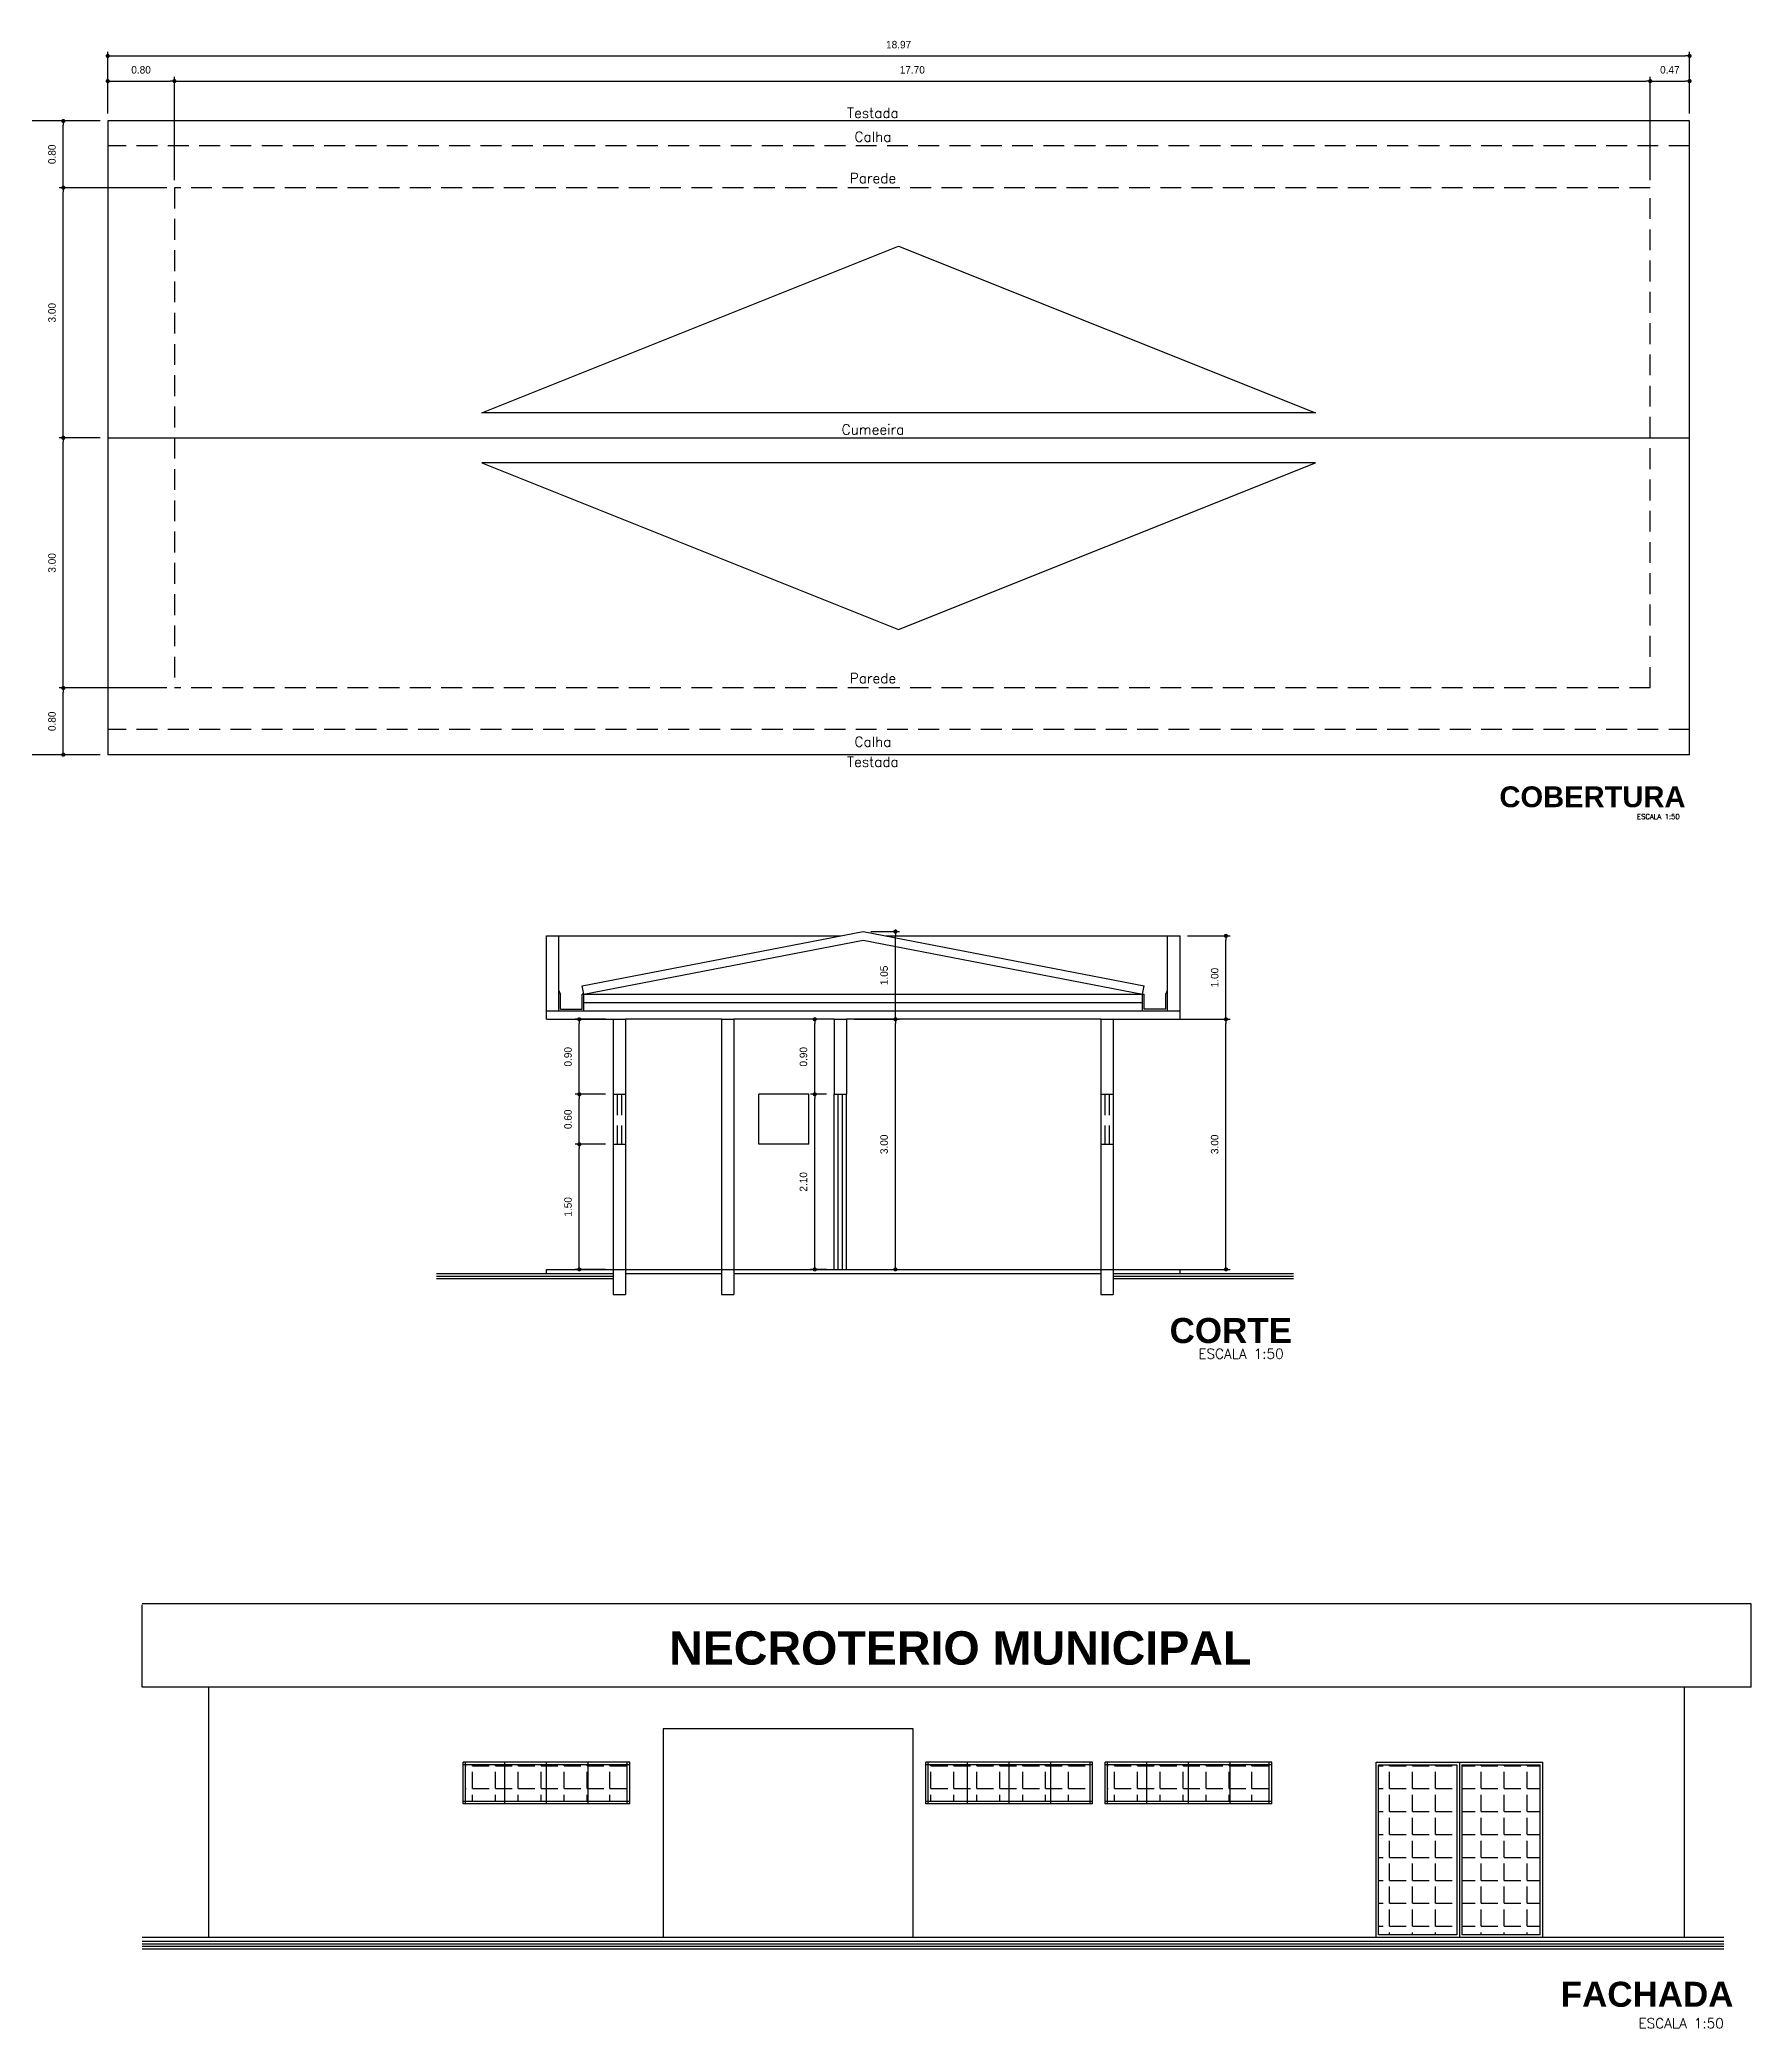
# Model space of a CAD drawing. Extents: x 5.4 to 36.3, y -1.5 to 22.3.
# Drawn here: x 15.79 to 36.31, y -1.5 to 22.35 of the extents above; entities that cross this region are included whole.
import ezdxf
from ezdxf.enums import TextEntityAlignment as Align

# ---------------------------------------------------------------- set-up
doc = ezdxf.new("R2010")
doc.units = 0
doc.header["$MEASUREMENT"] = 0
doc.linetypes.add('HIDDEN', pattern=[0.375, 0.25, -0.125])
doc.layers.get('0').update_dxf_attribs({"linetype": 'CONTINUOUS'})
doc.layers.get('DEFPOINTS').update_dxf_attribs({"linetype": 'CONTINUOUS'})
for name, color, linetype in [('ALVENARIA', 7, 'CONTINUOUS'), ('ALVENARIA1', 44, 'CONTINUOUS'), ('ALVENARIA2', 9, 'CONTINUOUS'), ('COBERTURA', 6, 'CONTINUOUS'), ('COTA', 1, 'CONTINUOUS'), ('HATCH', 30, 'CONTINUOUS'), ('JAPOR', 142, 'CONTINUOUS'), ('TEXTO2', 40, 'CONTINUOUS'), ('TEXTO5', 5, 'CONTINUOUS')]:
    doc.layers.add(name, color=color, linetype=linetype)
doc.styles.add('SANSSERIFBOLD', font='sasb____.pfb')
doc.styles.add('SIMPLEX', font='SIMPLEX.SHX')
doc.dimstyles.new('DIM50', dxfattribs={"dimtxt": 0.09, "dimasz": 0.05, "dimexe": 0.05, "dimexo": 0.09, "dimgap": 0.09, "dimtad": 1, "dimzin": 0, "dimdsep": 46, "dimtxsty": 'Standard', "dimblk": 'DOT', "dimcen": 0.09, "dimadec": 0, "dimazin": 0, "dimtfac": 1, "dimtix": 1, "dimtofl": 0, "dimtmove": 2, "dimatfit": 3, "dimldrblk": 'DOT', "dimfxl": 1, "dimtolj": 1, "dimtzin": 0, "dimarcsym": 0})
pattern_1 = [(0, (40.77504, 0), (0, 0.275), [0.2, -0.075]), (90, (40.77504, 0), (-0.275, 2e-17), [0.2, -0.075])]

# ---------------------------------------------------------------- blocks, each defined once
blk = doc.blocks.new('DOT')
at = {"layer": 'ALVENARIA', "color": 0, "linetype": 'ByBlock'}
blk.add_line((-0.5, 0), (-1, 0), dxfattribs=at)
at = {"layer": 'ALVENARIA', "color": 0, "linetype": 'ByBlock', "const_width": 0.5}
blk.add_lwpolyline([(-0.25, 0, 1), (0.25, 0, 1)], format="xyb", close=True, dxfattribs=at)
blk = doc.blocks.new('*D36')
at = {"color": 0, "linetype": 'ByBlock'}
for p, q in [((-18.203, 9.102), (-18.568, 9.102)), ((-18.518, 7.652), (-18.518, 9.052)), ((-18.203, 7.602), (-18.568, 7.602))]:
    blk.add_line(p, q, dxfattribs=at)
at = {"layer": 'DEFPOINTS', "color": 0, "linetype": 'ByBlock'}
for p in [(-18.518, 9.102), (-18.113, 9.102), (-18.113, 7.602)]:
    blk.add_point(p, dxfattribs=at)
at = {"color": 0, "linetype": 'ByBlock', "xscale": 0.05, "yscale": 0.05, "zscale": 0.05}
for p, rotation in [((-18.518, 9.102), 90), ((-18.518, 7.602), 270)]:
    blk.add_blockref('DOT', p, dxfattribs=dict(at, rotation=rotation))
at = {"color": 0, "linetype": 'ByBlock', "insert": (-18.653, 8.352), "char_height": 0.09, "attachment_point": 5, "rotation": 90}
blk.add_mtext('\\A1;1.50', dxfattribs=at)
blk = doc.blocks.new('*D37')
at = {"color": 0, "linetype": 'ByBlock'}
for p, q in [((-18.203, 9.702), (-18.568, 9.702)), ((-18.518, 9.152), (-18.518, 9.652))]:
    blk.add_line(p, q, dxfattribs=at)
at = {"layer": 'DEFPOINTS', "color": 0, "linetype": 'ByBlock'}
for p in [(-18.518, 9.702), (-18.113, 9.702), (-18.113, 9.102)]:
    blk.add_point(p, dxfattribs=at)
at = {"color": 0, "linetype": 'ByBlock', "xscale": 0.05, "yscale": 0.05, "zscale": 0.05}
for p, rotation in [((-18.518, 9.702), 90), ((-18.518, 9.102), 270)]:
    blk.add_blockref('DOT', p, dxfattribs=dict(at, rotation=rotation))
at = {"color": 0, "linetype": 'ByBlock', "insert": (-18.653, 9.402), "char_height": 0.09, "attachment_point": 5, "rotation": 90}
blk.add_mtext('\\A1;0.60', dxfattribs=at)
blk = doc.blocks.new('*D38')
at = {"color": 0, "linetype": 'ByBlock'}
for p, q in [((-18.203, 10.602), (-18.568, 10.602)), ((-18.518, 9.752), (-18.518, 10.552))]:
    blk.add_line(p, q, dxfattribs=at)
at = {"layer": 'DEFPOINTS', "color": 0, "linetype": 'ByBlock'}
for p in [(-18.518, 10.602), (-18.113, 10.602), (-18.113, 9.702)]:
    blk.add_point(p, dxfattribs=at)
at = {"color": 0, "linetype": 'ByBlock', "xscale": 0.05, "yscale": 0.05, "zscale": 0.05}
for p, rotation in [((-18.518, 10.602), 90), ((-18.518, 9.702), 270)]:
    blk.add_blockref('DOT', p, dxfattribs=dict(at, rotation=rotation))
at = {"color": 0, "linetype": 'ByBlock', "insert": (-18.653, 10.152), "char_height": 0.09, "attachment_point": 5, "rotation": 90}
blk.add_mtext('\\A1;0.90', dxfattribs=at)
blk = doc.blocks.new('*D39')
at = {"color": 0, "linetype": 'ByBlock'}
for p, q in [((-15.553, 9.702), (-15.744, 9.702)), ((-15.694, 7.652), (-15.694, 9.652)), ((-15.553, 7.602), (-15.744, 7.602))]:
    blk.add_line(p, q, dxfattribs=at)
at = {"layer": 'DEFPOINTS', "color": 0, "linetype": 'ByBlock'}
for p in [(-15.694, 9.702), (-15.463, 9.702), (-15.463, 7.602)]:
    blk.add_point(p, dxfattribs=at)
at = {"color": 0, "linetype": 'ByBlock', "xscale": 0.05, "yscale": 0.05, "zscale": 0.05}
for p, rotation in [((-15.694, 9.702), 90), ((-15.694, 7.602), 270)]:
    blk.add_blockref('DOT', p, dxfattribs=dict(at, rotation=rotation))
at = {"color": 0, "linetype": 'ByBlock', "insert": (-15.829, 8.652), "char_height": 0.09, "attachment_point": 5, "rotation": 90}
blk.add_mtext('\\A1;2.10', dxfattribs=at)
blk = doc.blocks.new('*D40')
at = {"color": 0, "linetype": 'ByBlock'}
for p, q in [((-15.553, 10.602), (-15.744, 10.602)), ((-15.694, 9.752), (-15.694, 10.552))]:
    blk.add_line(p, q, dxfattribs=at)
at = {"layer": 'DEFPOINTS', "color": 0, "linetype": 'ByBlock'}
for p in [(-15.694, 10.602), (-15.463, 10.602), (-15.463, 9.702)]:
    blk.add_point(p, dxfattribs=at)
at = {"color": 0, "linetype": 'ByBlock', "xscale": 0.05, "yscale": 0.05, "zscale": 0.05}
for p, rotation in [((-15.694, 10.602), 90), ((-15.694, 9.702), 270)]:
    blk.add_blockref('DOT', p, dxfattribs=dict(at, rotation=rotation))
at = {"color": 0, "linetype": 'ByBlock', "insert": (-15.829, 10.152), "char_height": 0.09, "attachment_point": 5, "rotation": 90}
blk.add_mtext('\\A1;0.90', dxfattribs=at)
blk = doc.blocks.new('*D41')
at = {"color": 0, "linetype": 'ByBlock'}
for p, q in [((-15.223, 10.602), (-14.677, 10.602)), ((-14.727, 7.652), (-14.727, 10.552)), ((-15.223, 7.602), (-14.677, 7.602))]:
    blk.add_line(p, q, dxfattribs=at)
at = {"layer": 'DEFPOINTS', "color": 0, "linetype": 'ByBlock'}
for p in [(-15.313, 10.602), (-14.727, 10.602), (-15.313, 7.602)]:
    blk.add_point(p, dxfattribs=at)
at = {"color": 0, "linetype": 'ByBlock', "xscale": 0.05, "yscale": 0.05, "zscale": 0.05}
for p, rotation in [((-14.727, 10.602), 90), ((-14.727, 7.602), 270)]:
    blk.add_blockref('DOT', p, dxfattribs=dict(at, rotation=rotation))
at = {"color": 0, "linetype": 'ByBlock', "insert": (-14.862, 9.102), "char_height": 0.09, "attachment_point": 5, "rotation": 90}
blk.add_mtext('\\A1;3.00', dxfattribs=at)
blk = doc.blocks.new('*D42')
at = {"color": 0, "linetype": 'ByBlock'}
for p, q in [((-15.023, 11.654), (-14.677, 11.654)), ((-14.727, 10.652), (-14.727, 11.604))]:
    blk.add_line(p, q, dxfattribs=at)
at = {"layer": 'DEFPOINTS', "color": 0, "linetype": 'ByBlock'}
for p in [(-15.113, 11.654), (-14.727, 11.654), (-15.313, 10.602)]:
    blk.add_point(p, dxfattribs=at)
at = {"color": 0, "linetype": 'ByBlock', "xscale": 0.05, "yscale": 0.05, "zscale": 0.05}
for p, rotation in [((-14.727, 11.654), 90), ((-14.727, 10.602), 270)]:
    blk.add_blockref('DOT', p, dxfattribs=dict(at, rotation=rotation))
at = {"color": 0, "linetype": 'ByBlock', "insert": (-14.862, 11.128), "char_height": 0.09, "attachment_point": 5, "rotation": 90}
blk.add_mtext('\\A1;1.05', dxfattribs=at)
blk = doc.blocks.new('*D43')
at = {"color": 0, "linetype": 'ByBlock'}
for p, q in [((-12.023, 10.602), (-10.712, 10.602)), ((-10.762, 7.652), (-10.762, 10.552)), ((-12.023, 7.602), (-10.712, 7.602))]:
    blk.add_line(p, q, dxfattribs=at)
at = {"layer": 'DEFPOINTS', "color": 0, "linetype": 'ByBlock'}
for p in [(-12.113, 10.602), (-10.762, 10.602), (-12.113, 7.602)]:
    blk.add_point(p, dxfattribs=at)
at = {"color": 0, "linetype": 'ByBlock', "xscale": 0.05, "yscale": 0.05, "zscale": 0.05}
for p, rotation in [((-10.762, 10.602), 90), ((-10.762, 7.602), 270)]:
    blk.add_blockref('DOT', p, dxfattribs=dict(at, rotation=rotation))
at = {"color": 0, "linetype": 'ByBlock', "insert": (-10.897, 9.102), "char_height": 0.09, "attachment_point": 5, "rotation": 90}
blk.add_mtext('\\A1;3.00', dxfattribs=at)
blk = doc.blocks.new('*D44')
at = {"color": 0, "linetype": 'ByBlock'}
for p, q in [((-11.223, 11.602), (-10.712, 11.602)), ((-10.762, 10.652), (-10.762, 11.552))]:
    blk.add_line(p, q, dxfattribs=at)
at = {"layer": 'DEFPOINTS', "color": 0, "linetype": 'ByBlock'}
for p in [(-11.313, 11.602), (-10.762, 11.602), (-12.113, 10.602)]:
    blk.add_point(p, dxfattribs=at)
at = {"color": 0, "linetype": 'ByBlock', "xscale": 0.05, "yscale": 0.05, "zscale": 0.05}
for p, rotation in [((-10.762, 11.602), 90), ((-10.762, 10.602), 270)]:
    blk.add_blockref('DOT', p, dxfattribs=dict(at, rotation=rotation))
at = {"color": 0, "linetype": 'ByBlock', "insert": (-10.897, 11.102), "char_height": 0.09, "attachment_point": 5, "rotation": 90}
blk.add_mtext('\\A1;1.00', dxfattribs=at)
blk = doc.blocks.new('*D77')
at = {"color": 0, "linetype": 'ByBlock'}
for p, q in [((16.601, 21.465), (16.601, 21.903)), ((16.651, 21.853), (17.351, 21.853)), ((17.401, 20.665), (17.401, 21.903))]:
    blk.add_line(p, q, dxfattribs=at)
at = {"layer": 'DEFPOINTS', "color": 0, "linetype": 'ByBlock'}
for p in [(17.401, 21.853), (16.601, 21.375), (17.401, 20.575)]:
    blk.add_point(p, dxfattribs=at)
at = {"color": 0, "linetype": 'ByBlock', "xscale": 0.05, "yscale": 0.05, "zscale": 0.05, "rotation": 180}
blk.add_blockref('DOT', (16.601, 21.853), dxfattribs=at)
at = {"color": 0, "linetype": 'ByBlock', "xscale": 0.05, "yscale": 0.05, "zscale": 0.05}
blk.add_blockref('DOT', (17.401, 21.853), dxfattribs=at)
at = {"color": 0, "linetype": 'ByBlock', "insert": (17.001, 21.988), "char_height": 0.09, "attachment_point": 5}
blk.add_mtext('\\A1;0.80', dxfattribs=at)
blk = doc.blocks.new('*D78')
at = {"color": 0, "linetype": 'ByBlock'}
for p, q in [((17.451, 21.853), (35.051, 21.853)), ((35.101, 20.665), (35.101, 21.903))]:
    blk.add_line(p, q, dxfattribs=at)
at = {"layer": 'DEFPOINTS', "color": 0, "linetype": 'ByBlock'}
for p in [(35.101, 21.853), (17.401, 20.575), (35.101, 20.575)]:
    blk.add_point(p, dxfattribs=at)
at = {"color": 0, "linetype": 'ByBlock', "xscale": 0.05, "yscale": 0.05, "zscale": 0.05, "rotation": 180}
blk.add_blockref('DOT', (17.401, 21.853), dxfattribs=at)
at = {"color": 0, "linetype": 'ByBlock', "xscale": 0.05, "yscale": 0.05, "zscale": 0.05}
blk.add_blockref('DOT', (35.101, 21.853), dxfattribs=at)
at = {"color": 0, "linetype": 'ByBlock', "insert": (26.251, 21.988), "char_height": 0.09, "attachment_point": 5}
blk.add_mtext('\\A1;17.70', dxfattribs=at)
blk = doc.blocks.new('*D79')
at = {"color": 0, "linetype": 'ByBlock'}
for p, q in [((35.151, 21.853), (35.523, 21.853)), ((35.573, 21.465), (35.573, 21.903))]:
    blk.add_line(p, q, dxfattribs=at)
at = {"layer": 'DEFPOINTS', "color": 0, "linetype": 'ByBlock'}
for p in [(35.573, 21.853), (35.573, 21.375), (35.101, 20.575)]:
    blk.add_point(p, dxfattribs=at)
at = {"color": 0, "linetype": 'ByBlock', "xscale": 0.05, "yscale": 0.05, "zscale": 0.05, "rotation": 180}
blk.add_blockref('DOT', (35.101, 21.853), dxfattribs=at)
at = {"color": 0, "linetype": 'ByBlock', "xscale": 0.05, "yscale": 0.05, "zscale": 0.05}
blk.add_blockref('DOT', (35.573, 21.853), dxfattribs=at)
at = {"color": 0, "linetype": 'ByBlock', "insert": (35.337, 21.988), "char_height": 0.09, "attachment_point": 5}
blk.add_mtext('\\A1;0.47', dxfattribs=at)
blk = doc.blocks.new('*D80')
at = {"color": 0, "linetype": 'ByBlock'}
for p, q in [((17.311, 14.575), (16.018, 14.575)), ((16.068, 13.825), (16.068, 14.525)), ((16.511, 13.775), (16.018, 13.775))]:
    blk.add_line(p, q, dxfattribs=at)
at = {"layer": 'DEFPOINTS', "color": 0, "linetype": 'ByBlock'}
for p in [(16.068, 14.575), (17.401, 14.575), (16.601, 13.775)]:
    blk.add_point(p, dxfattribs=at)
at = {"color": 0, "linetype": 'ByBlock', "xscale": 0.05, "yscale": 0.05, "zscale": 0.05}
for p, rotation in [((16.068, 14.575), 90), ((16.068, 13.775), 270)]:
    blk.add_blockref('DOT', p, dxfattribs=dict(at, rotation=rotation))
at = {"color": 0, "linetype": 'ByBlock', "insert": (15.933, 14.175), "char_height": 0.09, "attachment_point": 5, "rotation": 90}
blk.add_mtext('\\A1;0.80', dxfattribs=at)
blk = doc.blocks.new('*D81')
at = {"color": 0, "linetype": 'ByBlock'}
for p, q in [((16.511, 17.575), (16.018, 17.575)), ((16.068, 14.625), (16.068, 17.525))]:
    blk.add_line(p, q, dxfattribs=at)
at = {"layer": 'DEFPOINTS', "color": 0, "linetype": 'ByBlock'}
for p in [(16.068, 17.575), (16.601, 17.575), (17.401, 14.575)]:
    blk.add_point(p, dxfattribs=at)
at = {"color": 0, "linetype": 'ByBlock', "xscale": 0.05, "yscale": 0.05, "zscale": 0.05}
for p, rotation in [((16.068, 17.575), 90), ((16.068, 14.575), 270)]:
    blk.add_blockref('DOT', p, dxfattribs=dict(at, rotation=rotation))
at = {"color": 0, "linetype": 'ByBlock', "insert": (15.933, 16.075), "char_height": 0.09, "attachment_point": 5, "rotation": 90}
blk.add_mtext('\\A1;3.00', dxfattribs=at)
blk = doc.blocks.new('*D82')
at = {"color": 0, "linetype": 'ByBlock'}
for p, q in [((17.311, 20.575), (16.018, 20.575)), ((16.068, 17.625), (16.068, 20.525))]:
    blk.add_line(p, q, dxfattribs=at)
at = {"layer": 'DEFPOINTS', "color": 0, "linetype": 'ByBlock'}
for p in [(16.068, 20.575), (17.401, 20.575), (16.601, 17.575)]:
    blk.add_point(p, dxfattribs=at)
at = {"color": 0, "linetype": 'ByBlock', "xscale": 0.05, "yscale": 0.05, "zscale": 0.05}
for p, rotation in [((16.068, 20.575), 90), ((16.068, 17.575), 270)]:
    blk.add_blockref('DOT', p, dxfattribs=dict(at, rotation=rotation))
at = {"color": 0, "linetype": 'ByBlock', "insert": (15.933, 19.075), "char_height": 0.09, "attachment_point": 5, "rotation": 90}
blk.add_mtext('\\A1;3.00', dxfattribs=at)
blk = doc.blocks.new('*D83')
at = {"color": 0, "linetype": 'ByBlock'}
for p, q in [((16.511, 21.375), (16.018, 21.375)), ((16.068, 20.625), (16.068, 21.325))]:
    blk.add_line(p, q, dxfattribs=at)
at = {"layer": 'DEFPOINTS', "color": 0, "linetype": 'ByBlock'}
for p in [(16.068, 21.375), (16.601, 21.375), (17.401, 20.575)]:
    blk.add_point(p, dxfattribs=at)
at = {"color": 0, "linetype": 'ByBlock', "xscale": 0.05, "yscale": 0.05, "zscale": 0.05}
for p, rotation in [((16.068, 21.375), 90), ((16.068, 20.575), 270)]:
    blk.add_blockref('DOT', p, dxfattribs=dict(at, rotation=rotation))
at = {"color": 0, "linetype": 'ByBlock', "insert": (15.933, 20.975), "char_height": 0.09, "attachment_point": 5, "rotation": 90}
blk.add_mtext('\\A1;0.80', dxfattribs=at)
blk = doc.blocks.new('*D84')
at = {"color": 0, "linetype": 'ByBlock'}
for p, q in [((16.511, 21.375), (15.612, 21.375)), ((15.662, 13.825), (15.662, 21.325)), ((16.511, 13.775), (15.612, 13.775))]:
    blk.add_line(p, q, dxfattribs=at)
at = {"layer": 'DEFPOINTS', "color": 0, "linetype": 'ByBlock'}
for p in [(15.662, 21.375), (16.601, 21.375), (16.601, 13.775)]:
    blk.add_point(p, dxfattribs=at)
at = {"color": 0, "linetype": 'ByBlock', "xscale": 0.05, "yscale": 0.05, "zscale": 0.05}
for p, rotation in [((15.662, 21.375), 90), ((15.662, 13.775), 270)]:
    blk.add_blockref('DOT', p, dxfattribs=dict(at, rotation=rotation))
at = {"color": 0, "linetype": 'ByBlock', "insert": (15.527, 17.575), "char_height": 0.09, "attachment_point": 5, "rotation": 90}
blk.add_mtext('\\A1;7.60', dxfattribs=at)
blk = doc.blocks.new('*D90')
at = {"color": 0, "linetype": 'ByBlock'}
for p, q in [((16.601, 21.465), (16.601, 22.205)), ((35.573, 21.465), (35.573, 22.205)), ((16.651, 22.155), (35.523, 22.155))]:
    blk.add_line(p, q, dxfattribs=at)
at = {"layer": 'DEFPOINTS', "color": 0, "linetype": 'ByBlock'}
for p in [(35.573, 22.155), (16.601, 21.375), (35.573, 21.375)]:
    blk.add_point(p, dxfattribs=at)
at = {"color": 0, "linetype": 'ByBlock', "xscale": 0.05, "yscale": 0.05, "zscale": 0.05, "rotation": 180}
blk.add_blockref('DOT', (16.601, 22.155), dxfattribs=at)
at = {"color": 0, "linetype": 'ByBlock', "xscale": 0.05, "yscale": 0.05, "zscale": 0.05}
blk.add_blockref('DOT', (35.573, 22.155), dxfattribs=at)
at = {"color": 0, "linetype": 'ByBlock', "insert": (26.087, 22.29), "char_height": 0.09, "attachment_point": 5}
blk.add_mtext('\\A1;18.97', dxfattribs=at)

msp = doc.modelspace()

# ---------------------------------------------------------------- hatches: boundary and pattern name
at = {"layer": 'HATCH'}
h = msp.add_hatch(dxfattribs=at)
h.set_pattern_fill('ANGLE', color=256, style=0)
h.set_pattern_definition(pattern_1)
h.paths.add_polyline_path([(22.363, 1.661), (22.363, 1.221), (22.833, 1.221), (22.833, 1.661)])
h.paths.add_polyline_path([(22.363, 1.221), (22.363, 1.661), (21.863, 1.661), (21.863, 1.221)])
h.paths.add_polyline_path([(21.863, 1.661), (21.363, 1.661), (21.363, 1.221), (21.863, 1.221)])
h.paths.add_polyline_path([(21.363, 1.661), (20.893, 1.661), (20.893, 1.221), (21.363, 1.221)])
h = msp.add_hatch(dxfattribs=at)
h.set_pattern_fill('ANGLE', color=256, style=0)
h.set_pattern_definition(pattern_1)
h.paths.add_polyline_path([(30.063, 1.661), (30.063, 1.221), (30.533, 1.221), (30.533, 1.661)])
h.paths.add_polyline_path([(29.563, 1.661), (29.563, 1.221), (30.063, 1.221), (30.063, 1.661)])
h.paths.add_polyline_path([(29.563, 1.661), (29.063, 1.661), (29.063, 1.221), (29.563, 1.221)])
h.paths.add_polyline_path([(29.063, 1.221), (29.063, 1.661), (28.593, 1.661), (28.593, 1.221)])
h.paths.add_polyline_path([(28.383, 1.221), (28.383, 1.661), (27.913, 1.661), (27.913, 1.221)])
h.paths.add_polyline_path([(27.913, 1.221), (27.913, 1.661), (27.413, 1.661), (27.413, 1.221)])
h.paths.add_polyline_path([(27.413, 1.221), (27.413, 1.661), (26.913, 1.661), (26.913, 1.221)])
h.paths.add_polyline_path([(26.913, 1.221), (26.913, 1.661), (26.443, 1.661), (26.443, 1.221)])
h = msp.add_hatch(dxfattribs=at)
h.set_pattern_fill('ANGLE', color=256, style=0)
h.set_pattern_definition(pattern_1)
h.paths.add_polyline_path([(32.843, -0.379), (33.783, -0.379), (33.783, 1.661), (32.843, 1.661)])
h.paths.add_polyline_path([(32.783, 1.661), (31.843, 1.661), (31.843, -0.379), (32.783, -0.379)])

# ---------------------------------------------------------------- linework, layer by layer
at = {"layer": 'ALVENARIA', "linetype": 'HIDDEN'}
for p, q in [((35.573, 21.075), (16.601, 21.075)), ((35.573, 14.075), (16.601, 14.075))]:
    msp.add_line(p, q, dxfattribs=at)
at = {"layer": 'ALVENARIA'}
for p, q in [((16.601, 17.575), (35.573, 17.575)), ((22.662, 10.602), (22.662, 9.702)), ((22.662, 10.602), (22.812, 10.602)), ((22.812, 10.602), (22.812, 9.702)), ((23.962, 10.602), (23.962, 7.602)), ((23.962, 10.602), (24.112, 10.602)), ((24.112, 10.602), (24.112, 7.602)), ((25.312, 10.602), (25.312, 9.702)), ((25.312, 10.602), (25.462, 10.602)), ((25.462, 10.602), (25.462, 9.702)), ((28.512, 10.602), (28.512, 9.702)), ((28.512, 10.602), (28.662, 10.602)), ((28.662, 10.602), (28.662, 9.702)), ((22.662, 9.702), (22.812, 9.702)), ((25.312, 9.702), (25.462, 9.702)), ((28.512, 9.702), (28.662, 9.702)), ((22.662, 9.102), (22.662, 7.602)), ((22.662, 9.102), (22.812, 9.102)), ((22.812, 9.102), (22.812, 7.602)), ((28.512, 9.102), (28.512, 7.602)), ((28.512, 9.102), (28.662, 9.102)), ((28.662, 9.102), (28.662, 7.602)), ((22.662, 7.602), (22.812, 7.602)), ((23.962, 7.602), (24.112, 7.602)), ((28.512, 7.602), (28.662, 7.602))]:
    msp.add_line(p, q, dxfattribs=at)
at = {"layer": 'ALVENARIA1', "linetype": 'HIDDEN'}
for p, q in [((35.101, 20.575), (17.401, 20.575)), ((17.401, 20.575), (17.401, 14.575)), ((35.101, 14.575), (35.101, 20.575)), ((35.101, 14.575), (17.401, 14.575))]:
    msp.add_line(p, q, dxfattribs=at)
at = {"layer": 'ALVENARIA1'}
for p, q in [((21.087, 17.875), (26.087, 19.875)), ((26.087, 19.875), (31.087, 17.875)), ((31.087, 17.875), (21.087, 17.875)), ((21.087, 17.275), (26.087, 15.275)), ((31.087, 17.275), (21.087, 17.275)), ((26.087, 15.275), (31.087, 17.275)), ((22.293, 11.001), (25.662, 11.654)), ((22.312, 10.902), (25.662, 11.552)), ((25.662, 11.654), (29.031, 11.001)), ((25.662, 11.552), (29.012, 10.902)), ((22.312, 10.902), (22.293, 11.001)), ((29.012, 10.902), (29.031, 11.001)), ((22.312, 10.702), (22.312, 10.902)), ((22.312, 10.902), (29.012, 10.902)), ((22.312, 10.802), (29.012, 10.802)), ((29.012, 10.702), (29.012, 10.902)), ((23.962, 10.602), (22.812, 10.602)), ((25.312, 10.602), (24.112, 10.602)), ((28.512, 10.602), (25.462, 10.602)), ((21.862, 7.552), (21.862, 7.602)), ((21.862, 7.602), (22.662, 7.602)), ((22.662, 7.602), (22.662, 7.302)), ((22.812, 7.602), (22.812, 7.302)), ((22.812, 7.602), (23.962, 7.602)), ((22.812, 7.552), (23.962, 7.552)), ((23.962, 7.602), (23.962, 7.302)), ((24.112, 7.602), (24.112, 7.302)), ((24.112, 7.602), (28.512, 7.602)), ((24.112, 7.552), (28.512, 7.552)), ((28.512, 7.602), (28.512, 7.302)), ((28.662, 7.602), (28.662, 7.302)), ((28.662, 7.602), (29.462, 7.602)), ((29.462, 7.552), (29.462, 7.602)), ((22.662, 7.302), (22.812, 7.302)), ((23.962, 7.302), (24.112, 7.302)), ((28.512, 7.302), (28.662, 7.302)), ((17.813, -0.409), (17.813, 2.591)), ((35.513, -0.409), (35.513, 2.591)), ((23.263, 2.091), (23.263, -0.409)), ((26.263, 2.091), (23.263, 2.091)), ((26.263, -0.409), (26.263, 2.091)), ((35.986, -0.409), (17.013, -0.409))]:
    msp.add_line(p, q, dxfattribs=at)
at = {"layer": 'ALVENARIA2'}
for p, q in [((35.573, 21.375), (16.601, 21.375)), ((16.601, 21.375), (16.601, 13.775)), ((35.573, 13.775), (35.573, 21.375)), ((35.573, 13.775), (16.601, 13.775)), ((20.543, 7.552), (22.662, 7.552)), ((20.543, 7.522), (22.662, 7.522)), ((20.543, 7.492), (22.662, 7.492)), ((28.662, 7.552), (30.824, 7.552)), ((28.662, 7.522), (30.824, 7.522)), ((28.662, 7.492), (30.824, 7.492)), ((35.986, -0.459), (17.013, -0.459)), ((35.986, -0.489), (17.013, -0.489)), ((35.986, -0.519), (17.013, -0.519)), ((35.986, -0.549), (17.013, -0.549))]:
    msp.add_line(p, q, dxfattribs=at)
at = {"layer": 'COBERTURA'}
for p, q in [((21.862, 11.602), (25.395, 11.602)), ((21.862, 10.602), (21.862, 11.602)), ((22.012, 10.702), (22.012, 11.602)), ((25.929, 11.602), (29.462, 11.602)), ((29.312, 10.702), (29.312, 11.602)), ((29.462, 10.602), (29.462, 11.602)), ((22.032, 10.902), (22.012, 10.949)), ((22.032, 10.722), (22.032, 10.902)), ((22.292, 10.722), (22.292, 10.902)), ((22.312, 10.902), (22.292, 10.902)), ((29.012, 10.902), (29.032, 10.902)), ((29.032, 10.722), (29.032, 10.902)), ((29.292, 10.902), (29.312, 10.949)), ((29.292, 10.722), (29.292, 10.902)), ((21.862, 10.702), (29.462, 10.702)), ((21.862, 10.602), (22.662, 10.602)), ((22.032, 10.722), (22.292, 10.722)), ((28.662, 10.602), (29.462, 10.602)), ((29.292, 10.722), (29.032, 10.722)), ((36.313, 3.591), (17.013, 3.591)), ((17.013, 2.591), (17.013, 3.578)), ((36.313, 2.591), (36.313, 3.591)), ((36.313, 2.591), (17.013, 2.591))]:
    msp.add_line(p, q, dxfattribs=at)
at = {"layer": 'JAPOR'}
for p, q in [((22.662, 9.702), (22.662, 9.102)), ((22.812, 9.702), (22.812, 9.102)), ((24.412, 9.102), (24.412, 9.702)), ((25.012, 9.102), (25.012, 9.702)), ((25.312, 7.602), (25.312, 9.702)), ((25.362, 7.602), (25.362, 9.702)), ((25.412, 7.602), (25.412, 9.702)), ((25.462, 7.602), (25.462, 9.702)), ((28.512, 9.702), (28.512, 9.102)), ((28.662, 9.702), (28.662, 9.102)), ((22.863, 1.691), (20.863, 1.691)), ((20.863, 1.191), (20.863, 1.691)), ((20.893, 1.191), (20.893, 1.691)), ((21.363, 1.191), (21.363, 1.691)), ((21.863, 1.191), (21.863, 1.691)), ((22.363, 1.191), (22.363, 1.691)), ((22.833, 1.191), (22.833, 1.691)), ((22.863, 1.191), (22.863, 1.691)), ((28.413, 1.691), (26.413, 1.691)), ((26.413, 1.191), (26.413, 1.691)), ((26.443, 1.191), (26.443, 1.691)), ((26.913, 1.191), (26.913, 1.691)), ((27.413, 1.191), (27.413, 1.691)), ((27.913, 1.191), (27.913, 1.691)), ((28.383, 1.191), (28.383, 1.691)), ((28.413, 1.191), (28.413, 1.691)), ((30.563, 1.691), (28.563, 1.691)), ((28.563, 1.191), (28.563, 1.691)), ((28.593, 1.191), (28.593, 1.691)), ((29.063, 1.191), (29.063, 1.691)), ((29.563, 1.191), (29.563, 1.691)), ((30.063, 1.191), (30.063, 1.691)), ((30.533, 1.191), (30.533, 1.691)), ((30.563, 1.191), (30.563, 1.691)), ((31.813, -0.409), (31.813, 1.691)), ((31.813, 1.691), (33.813, 1.691)), ((32.813, 1.691), (32.813, -0.409)), ((33.813, -0.409), (33.813, 1.691)), ((22.863, 1.661), (20.863, 1.661)), ((28.413, 1.661), (26.413, 1.661)), ((30.563, 1.661), (28.563, 1.661)), ((31.843, -0.379), (31.843, 1.661)), ((31.843, 1.661), (32.783, 1.661)), ((32.783, 1.661), (32.783, -0.379)), ((32.843, 1.661), (32.843, -0.379)), ((32.843, 1.661), (33.783, 1.661)), ((33.783, -0.379), (33.783, 1.661)), ((22.863, 1.221), (20.863, 1.221)), ((28.413, 1.221), (26.413, 1.221)), ((30.563, 1.221), (28.563, 1.221)), ((22.863, 1.191), (20.863, 1.191)), ((28.413, 1.191), (26.413, 1.191)), ((30.563, 1.191), (28.563, 1.191)), ((32.783, -0.379), (31.843, -0.379)), ((33.783, -0.379), (32.843, -0.379))]:
    msp.add_line(p, q, dxfattribs=at)
at = {"layer": 'JAPOR', "linetype": 'HIDDEN'}
for p, q in [((22.712, 9.702), (22.712, 9.102)), ((22.762, 9.702), (22.762, 9.102)), ((28.562, 9.702), (28.562, 9.102)), ((28.612, 9.702), (28.612, 9.102))]:
    msp.add_line(p, q, dxfattribs=at)
at = {"layer": 'JAPOR', "linetype": 'Continuous'}
for p, q in [((25.012, 9.702), (24.412, 9.702)), ((25.012, 9.102), (24.412, 9.102))]:
    msp.add_line(p, q, dxfattribs=at)

# ---------------------------------------------------------------- texts
at = {"layer": 'TEXTO2', "style": 'SIMPLEX'}
for s, height, p in [('Testada', 0.12, (25.779, 21.411)), ('Calha', 0.12, (25.779, 21.126)), ('Parede', 0.12, (25.779, 20.629)), ('Cumeeira', 0.12, (25.779, 17.615)), ('Parede', 0.12, (25.779, 14.632)), ('Calha', 0.12, (25.779, 13.87)), ('Testada', 0.12, (25.779, 13.629)), ('ESCALA 1:50', 0.06, (35.199, 13.003)), ('ESCALA 1:50', 0.12, (30.193, 6.53)), ('ESCALA 1:50', 0.12, (35.472, -1.499))]:
    msp.add_text(s, height=height, dxfattribs=at).set_placement(p, align=Align.CENTER)
at = {"layer": 'TEXTO5', "style": 'SANSSERIFBOLD'}
for s, height, p in [('COBERTURA', 0.25, (35.524, 13.145)), ('CORTE', 0.3, (30.804, 6.719)), ('NECROTERIO MUNICIPAL', 0.4, (30.318, 2.862)), ('FACHADA', 0.3, (36.1, -1.241))]:
    msp.add_text(s, height=height, dxfattribs=at).set_placement(p, align=Align.RIGHT)

# ---------------------------------------------------------------- dimensions: what is measured, and where the dimension line sits
at = {"layer": 'COTA'}
for base, p2, picture, middle in [((35.573, 22.155), (35.573, 21.375), '*D90', (26.087, 22.29)), ((17.401, 21.853), (17.401, 20.575), '*D77', (17.001, 21.988))]:
    dim = msp.add_linear_dim(base=base, p1=(16.601, 21.375), p2=p2, dimstyle='DIM50', dxfattribs=at)
    dim.commit()
    dim.dimension.update_dxf_attribs({"geometry": picture, "text_midpoint": middle})
for base, p1, p2, picture, middle in [((35.101, 21.853), (17.401, 20.575), (35.101, 20.575), '*D78', (26.251, 21.988)), ((35.573, 21.853), (35.101, 20.575), (35.573, 21.375), '*D79', (35.337, 21.988))]:
    dim = msp.add_linear_dim(base=base, p1=p1, p2=p2, dimstyle='DIM50', override={"dimse1": 1}, dxfattribs=at)
    dim.commit()
    dim.dimension.update_dxf_attribs({"geometry": picture, "text_midpoint": middle})
for base, p2, picture, middle in [((15.662, 21.375), (16.601, 21.375), '*D84', (15.527, 17.575)), ((16.068, 14.575), (17.401, 14.575), '*D80', (15.933, 14.175))]:
    dim = msp.add_linear_dim(base=base, p1=(16.601, 13.775), p2=p2, angle=90, dimstyle='DIM50', dxfattribs=at)
    dim.commit()
    dim.dimension.update_dxf_attribs({"geometry": picture, "text_midpoint": middle})
for base, p1, p2, picture, middle in [((16.068, 21.375), (17.401, 20.575), (16.601, 21.375), '*D83', (15.933, 20.975)), ((16.068, 20.575), (16.601, 17.575), (17.401, 20.575), '*D82', (15.933, 19.075)), ((16.068, 17.575), (17.401, 14.575), (16.601, 17.575), '*D81', (15.933, 16.075))]:
    dim = msp.add_linear_dim(base=base, p1=p1, p2=p2, angle=90, dimstyle='DIM50', override={"dimse1": 1}, dxfattribs=at)
    dim.commit()
    dim.dimension.update_dxf_attribs({"geometry": picture, "text_midpoint": middle})
for base, p1, p2, picture, middle in [((26.048, 11.654), (25.462, 10.602), (25.662, 11.654), '*D42', (25.913, 11.128)), ((30.013, 11.602), (28.662, 10.602), (29.462, 11.602), '*D44', (29.878, 11.102)), ((22.257, 10.602), (22.662, 9.702), (22.662, 10.602), '*D38', (22.122, 10.152)), ((25.081, 10.602), (25.312, 9.702), (25.312, 10.602), '*D40', (24.946, 10.152)), ((22.257, 9.702), (22.662, 9.102), (22.662, 9.702), '*D37', (22.122, 9.402))]:
    dim = msp.add_linear_dim(base=base, p1=p1, p2=p2, angle=90, dimstyle='DIM50', override={"dimse1": 1}, dxfattribs=at)
    dim.commit()
    dim.dimension.update_dxf_attribs({"geometry": picture, "text_midpoint": middle, "insert": (40.775, 0)})
for base, p1, p2, picture, middle in [((26.048, 10.602), (25.462, 7.602), (25.462, 10.602), '*D41', (25.913, 9.102)), ((30.013, 10.602), (28.662, 7.602), (28.662, 10.602), '*D43', (29.878, 9.102)), ((25.081, 9.702), (25.312, 7.602), (25.312, 9.702), '*D39', (24.946, 8.652)), ((22.257, 9.102), (22.662, 7.602), (22.662, 9.102), '*D36', (22.122, 8.352))]:
    dim = msp.add_linear_dim(base=base, p1=p1, p2=p2, angle=90, dimstyle='DIM50', dxfattribs=at)
    dim.commit()
    dim.dimension.update_dxf_attribs({"geometry": picture, "text_midpoint": middle, "insert": (40.775, 0)})

doc.saveas('drawing.dxf')
